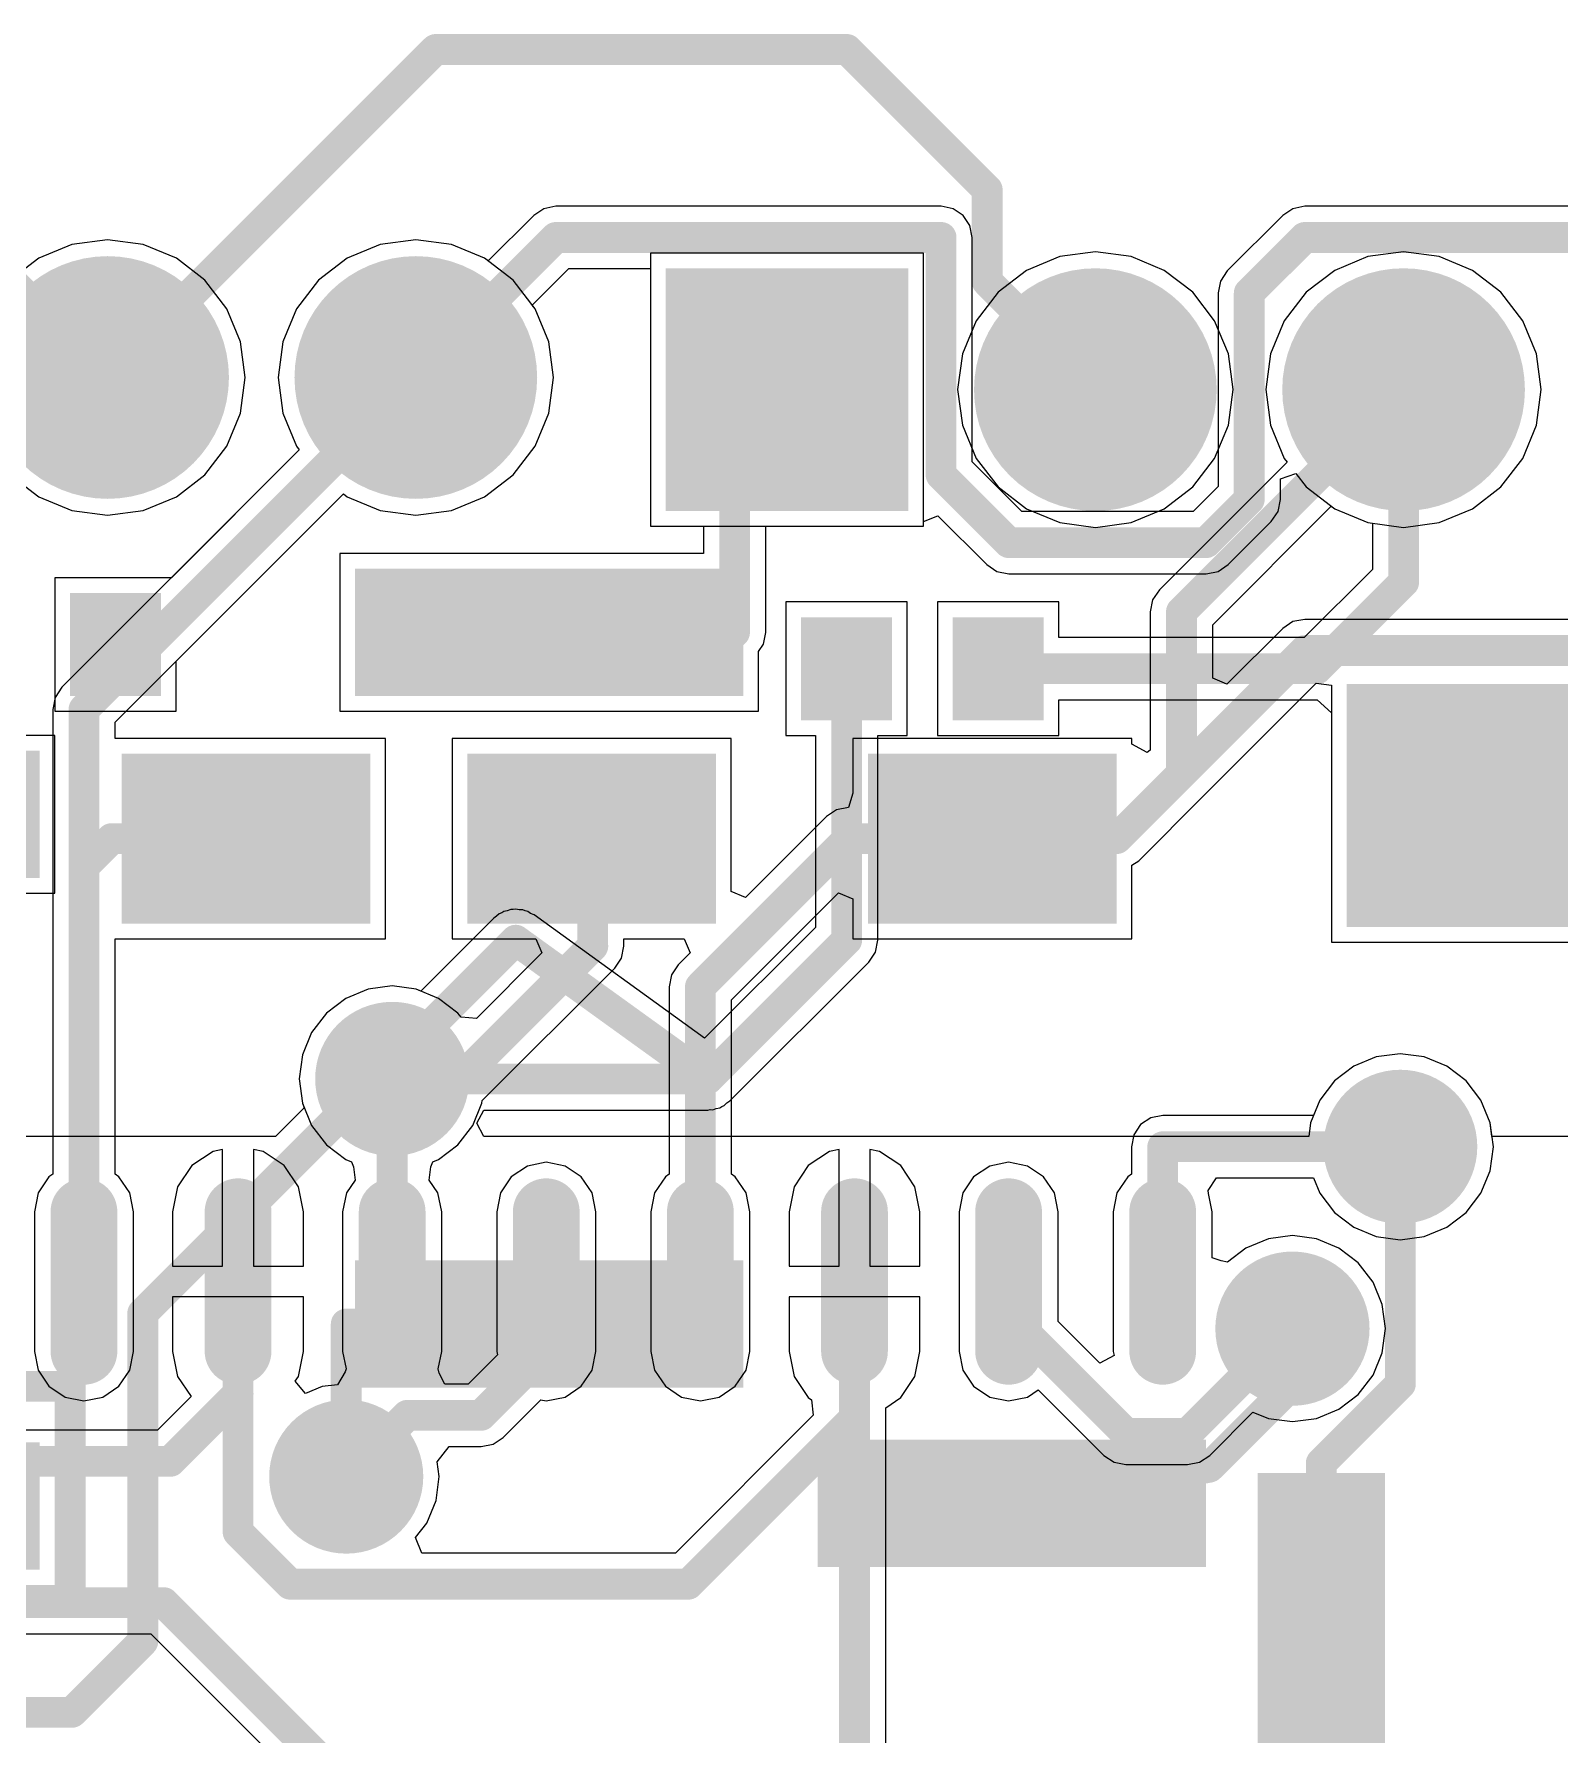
# Model space of a CAD drawing. Header units: millimetres. Extents: x 60.7 to 156.1, y 68.6 to 164.1.
# Drawn here: x 111.04 to 123.62, y 140.57 to 154.58 of the extents above; entities that cross this region are included whole.
import ezdxf

# ---------------------------------------------------------------- set-up
doc = ezdxf.new("R2010")
doc.units = ezdxf.units.MM
for name, color, linetype in [('BottomLayer', 5, 'Continuous'), ('PadHoleLayer', 156, 'Continuous'), ('TopLayer', 1, 'Continuous'), ('ViaHoleLayer', 16, 'Continuous')]:
    doc.layers.add(name, color=color, linetype=linetype)

# ---------------------------------------------------------------- blocks, each defined once
blk = doc.blocks.new('SOIC28_3')
at = {"layer": 'TopLayer', "const_width": 0.55}
for points in [[(-5.225, 8.255), (-4.075, 8.255)], [(4.075, 8.255), (5.225, 8.255)], [(-5.225, 6.985), (-4.075, 6.985)], [(4.075, 6.985), (5.225, 6.985)], [(-5.225, 5.715), (-4.075, 5.715)], [(4.075, 5.715), (5.225, 5.715)], [(-5.225, 4.445), (-4.075, 4.445)], [(4.075, 4.445), (5.225, 4.445)], [(-5.225, 3.175), (-4.075, 3.175)], [(4.075, 3.175), (5.225, 3.175)], [(-5.225, 1.905), (-4.075, 1.905)], [(4.075, 1.905), (5.225, 1.905)], [(-5.225, 0.635), (-4.075, 0.635)], [(4.075, 0.635), (5.225, 0.635)], [(-5.225, -0.635), (-4.075, -0.635)], [(4.075, -0.635), (5.225, -0.635)], [(-5.225, -1.905), (-4.075, -1.905)], [(4.075, -1.905), (5.225, -1.905)], [(-5.225, -3.175), (-4.075, -3.175)], [(4.075, -3.175), (5.225, -3.175)], [(-5.225, -4.445), (-4.075, -4.445)], [(4.075, -4.445), (5.225, -4.445)], [(-5.225, -5.715), (-4.075, -5.715)], [(4.075, -5.715), (5.225, -5.715)], [(-5.225, -6.985), (-4.075, -6.985)], [(4.075, -6.985), (5.225, -6.985)], [(-5.225, -8.255), (-4.075, -8.255)], [(4.075, -8.255), (5.225, -8.255)]]:
    blk.add_lwpolyline(points, dxfattribs=at)
at = {"layer": 'TopLayer', "const_width": 0.275}
for points in [[(-5.362, 8.255, 1), (-5.087, 8.255, 1)], [(-4.212, 8.255, 1), (-3.937, 8.255, 1)], [(3.938, 8.255, 1), (4.213, 8.255, 1)], [(5.088, 8.255, 1), (5.363, 8.255, 1)], [(-5.362, 6.985, 1), (-5.087, 6.985, 1)], [(-4.212, 6.985, 1), (-3.937, 6.985, 1)], [(3.938, 6.985, 1), (4.213, 6.985, 1)], [(5.088, 6.985, 1), (5.363, 6.985, 1)], [(-5.362, 5.715, 1), (-5.087, 5.715, 1)], [(-4.212, 5.715, 1), (-3.937, 5.715, 1)], [(3.938, 5.715, 1), (4.213, 5.715, 1)], [(5.088, 5.715, 1), (5.363, 5.715, 1)], [(-5.362, 4.445, 1), (-5.087, 4.445, 1)], [(-4.212, 4.445, 1), (-3.937, 4.445, 1)], [(3.938, 4.445, 1), (4.213, 4.445, 1)], [(5.088, 4.445, 1), (5.363, 4.445, 1)], [(-5.362, 3.175, 1), (-5.087, 3.175, 1)], [(-4.212, 3.175, 1), (-3.937, 3.175, 1)], [(3.938, 3.175, 1), (4.213, 3.175, 1)], [(5.088, 3.175, 1), (5.363, 3.175, 1)], [(-5.362, 1.905, 1), (-5.087, 1.905, 1)], [(-4.212, 1.905, 1), (-3.937, 1.905, 1)], [(3.938, 1.905, 1), (4.213, 1.905, 1)], [(5.088, 1.905, 1), (5.363, 1.905, 1)], [(-5.362, 0.635, 1), (-5.087, 0.635, 1)], [(-4.212, 0.635, 1), (-3.937, 0.635, 1)], [(3.938, 0.635, 1), (4.213, 0.635, 1)], [(5.088, 0.635, 1), (5.363, 0.635, 1)], [(-5.362, -0.635, 1), (-5.087, -0.635, 1)], [(-4.212, -0.635, 1), (-3.937, -0.635, 1)], [(3.938, -0.635, 1), (4.213, -0.635, 1)], [(5.088, -0.635, 1), (5.363, -0.635, 1)], [(-5.362, -1.905, 1), (-5.087, -1.905, 1)], [(-4.212, -1.905, 1), (-3.937, -1.905, 1)], [(3.938, -1.905, 1), (4.213, -1.905, 1)], [(5.088, -1.905, 1), (5.363, -1.905, 1)], [(-5.362, -3.175, 1), (-5.087, -3.175, 1)], [(-4.212, -3.175, 1), (-3.937, -3.175, 1)], [(3.938, -3.175, 1), (4.213, -3.175, 1)], [(5.088, -3.175, 1), (5.363, -3.175, 1)], [(-5.362, -4.445, 1), (-5.087, -4.445, 1)], [(-4.212, -4.445, 1), (-3.937, -4.445, 1)], [(3.938, -4.445, 1), (4.213, -4.445, 1)], [(5.088, -4.445, 1), (5.363, -4.445, 1)], [(-5.362, -5.715, 1), (-5.087, -5.715, 1)], [(-4.212, -5.715, 1), (-3.937, -5.715, 1)], [(3.938, -5.715, 1), (4.213, -5.715, 1)], [(5.088, -5.715, 1), (5.363, -5.715, 1)], [(-5.362, -6.985, 1), (-5.087, -6.985, 1)], [(-4.212, -6.985, 1), (-3.937, -6.985, 1)], [(3.938, -6.985, 1), (4.213, -6.985, 1)], [(5.088, -6.985, 1), (5.363, -6.985, 1)], [(-5.362, -8.255, 1), (-5.087, -8.255, 1)], [(-4.212, -8.255, 1), (-3.937, -8.255, 1)], [(3.938, -8.255, 1), (4.213, -8.255, 1)], [(5.088, -8.255, 1), (5.363, -8.255, 1)]]:
    blk.add_lwpolyline(points, format="xyb", close=True, dxfattribs=at)
blk = doc.blocks.new('RES2512_B_20')
at = {"layer": 'BottomLayer'}
for points in [[(-3.375, 1.6), (-3.375, -1.6), (-2.325, 1.6), (-2.325, -1.6)], [(2.325, 1.6), (2.325, -1.6), (3.375, 1.6), (3.375, -1.6)]]:
    blk.add_solid(points, dxfattribs=at)
blk = doc.blocks.new('RES2512_B_21')
at = {"layer": 'BottomLayer'}
for points in [[(-3.375, 1.6), (-3.375, -1.6), (-2.325, 1.6), (-2.325, -1.6)], [(2.325, 1.6), (2.325, -1.6), (3.375, 1.6), (3.375, -1.6)]]:
    blk.add_solid(points, dxfattribs=at)
blk = doc.blocks.new('RES2512_B_23')
at = {"layer": 'BottomLayer'}
for points in [[(-3.375, 1.6), (-3.375, -1.6), (-2.325, 1.6), (-2.325, -1.6)], [(2.325, 1.6), (2.325, -1.6), (3.375, 1.6), (3.375, -1.6)]]:
    blk.add_solid(points, dxfattribs=at)
blk = doc.blocks.new('RES2512_B_24')
at = {"layer": 'BottomLayer'}
for points in [[(-3.375, 1.6), (-3.375, -1.6), (-2.325, 1.6), (-2.325, -1.6)], [(2.325, 1.6), (2.325, -1.6), (3.375, 1.6), (3.375, -1.6)]]:
    blk.add_solid(points, dxfattribs=at)
blk = doc.blocks.new('TO_220_35')
at = {"layer": 'BottomLayer', "const_width": 1}
for points in [[(-0.5, 0, 1), (0.5, 0, 1)], [(2.04, 0, 1), (3.04, 0, 1)]]:
    blk.add_lwpolyline(points, format="xyb", close=True, dxfattribs=at)
at = {"layer": 'BottomLayer'}
blk.add_solid([(-3.54, -1), (-1.54, -1), (-3.54, 1), (-1.54, 1)], dxfattribs=at)
at = {"layer": 'PadHoleLayer', "const_width": 0.75}
for points in [[(-2.915, 0, 1), (-2.165, 0, 1)], [(-0.375, 0, 1), (0.375, 0, 1)], [(2.165, 0, 1), (2.915, 0, 1)]]:
    blk.add_lwpolyline(points, format="xyb", close=True, dxfattribs=at)
at = {"layer": 'TopLayer', "const_width": 1}
for points in [[(-0.5, 0, 1), (0.5, 0, 1)], [(2.04, 0, 1), (3.04, 0, 1)]]:
    blk.add_lwpolyline(points, format="xyb", close=True, dxfattribs=at)
at = {"layer": 'TopLayer'}
blk.add_solid([(-3.54, -1), (-1.54, -1), (-3.54, 1), (-1.54, 1)], dxfattribs=at)
blk = doc.blocks.new('TO_220_36')
at = {"layer": 'BottomLayer', "const_width": 1}
for points in [[(-0.5, 0, 1), (0.5, 0, 1)], [(2.04, 0, 1), (3.04, 0, 1)]]:
    blk.add_lwpolyline(points, format="xyb", close=True, dxfattribs=at)
at = {"layer": 'BottomLayer'}
blk.add_solid([(-3.54, -1), (-1.54, -1), (-3.54, 1), (-1.54, 1)], dxfattribs=at)
at = {"layer": 'PadHoleLayer', "const_width": 0.75}
for points in [[(-2.915, 0, 1), (-2.165, 0, 1)], [(-0.375, 0, 1), (0.375, 0, 1)], [(2.165, 0, 1), (2.915, 0, 1)]]:
    blk.add_lwpolyline(points, format="xyb", close=True, dxfattribs=at)
at = {"layer": 'TopLayer', "const_width": 1}
for points in [[(-0.5, 0, 1), (0.5, 0, 1)], [(2.04, 0, 1), (3.04, 0, 1)]]:
    blk.add_lwpolyline(points, format="xyb", close=True, dxfattribs=at)
at = {"layer": 'TopLayer'}
blk.add_solid([(-3.54, -1), (-1.54, -1), (-3.54, 1), (-1.54, 1)], dxfattribs=at)
blk = doc.blocks.new('TO_220_37')
at = {"layer": 'BottomLayer', "const_width": 1}
for points in [[(-0.5, 0, 1), (0.5, 0, 1)], [(2.04, 0, 1), (3.04, 0, 1)]]:
    blk.add_lwpolyline(points, format="xyb", close=True, dxfattribs=at)
at = {"layer": 'BottomLayer'}
blk.add_solid([(-3.54, -1), (-1.54, -1), (-3.54, 1), (-1.54, 1)], dxfattribs=at)
at = {"layer": 'PadHoleLayer', "const_width": 0.75}
for points in [[(-2.915, 0, 1), (-2.165, 0, 1)], [(-0.375, 0, 1), (0.375, 0, 1)], [(2.165, 0, 1), (2.915, 0, 1)]]:
    blk.add_lwpolyline(points, format="xyb", close=True, dxfattribs=at)
at = {"layer": 'TopLayer', "const_width": 1}
for points in [[(-0.5, 0, 1), (0.5, 0, 1)], [(2.04, 0, 1), (3.04, 0, 1)]]:
    blk.add_lwpolyline(points, format="xyb", close=True, dxfattribs=at)
at = {"layer": 'TopLayer'}
blk.add_solid([(-3.54, -1), (-1.54, -1), (-3.54, 1), (-1.54, 1)], dxfattribs=at)
blk = doc.blocks.new('CAP0603_B_65')
at = {"layer": 'BottomLayer'}
for points in [[(-1, 0.425), (-1, -0.425), (-0.25, 0.425), (-0.25, -0.425)], [(0.25, 0.425), (0.25, -0.425), (1, 0.425), (1, -0.425)]]:
    blk.add_solid(points, dxfattribs=at)
blk = doc.blocks.new('CAP0603_B_66')
at = {"layer": 'BottomLayer'}
for points in [[(-1, 0.425), (-1, -0.425), (-0.25, 0.425), (-0.25, -0.425)], [(0.25, 0.425), (0.25, -0.425), (1, 0.425), (1, -0.425)]]:
    blk.add_solid(points, dxfattribs=at)
blk = doc.blocks.new('CAPD4_68')
at = {"layer": 'TopLayer'}
for points in [[(-0.625, -0.7), (-0.625, 0.7), (-2.675, -0.7), (-2.675, 0.7)], [(2.675, -0.7), (2.675, 0.7), (0.625, -0.7), (0.625, 0.7)]]:
    blk.add_solid(points, dxfattribs=at)
blk = doc.blocks.new('CAPD4_69')
at = {"layer": 'TopLayer'}
for points in [[(-0.625, -0.7), (-0.625, 0.7), (-2.675, -0.7), (-2.675, 0.7)], [(2.675, -0.7), (2.675, 0.7), (0.625, -0.7), (0.625, 0.7)]]:
    blk.add_solid(points, dxfattribs=at)

msp = doc.modelspace()

# ---------------------------------------------------------------- linework, layer by layer
at = {"layer": 'BottomLayer'}
for p, q in [((115.16, 153.09), (114.785, 152.714)), ((115.244, 153.145), (115.16, 153.09)), ((115.16, 153.09), (115.16, 153.09)), ((115.342, 153.165), (115.244, 153.145)), ((118.516, 153.165), (115.342, 153.165)), ((115.342, 153.165), (115.342, 153.165)), ((118.615, 153.145), (118.516, 153.165)), ((118.698, 153.09), (118.615, 153.145)), ((118.754, 153.006), (118.698, 153.09)), ((121.332, 153.09), (120.875, 152.632)), ((121.415, 153.145), (121.332, 153.09)), ((121.332, 153.09), (121.332, 153.09)), ((121.514, 153.165), (121.415, 153.145)), ((124.486, 153.165), (121.514, 153.165)), ((118.773, 152.908), (118.754, 153.006)), ((113.894, 152.85), (113.621, 152.737)), ((114.188, 152.889), (113.894, 152.85)), ((114.482, 152.85), (114.188, 152.889)), ((114.755, 152.737), (114.482, 152.85)), ((118.773, 151.059), (118.773, 152.908)), ((113.621, 152.737), (113.386, 152.556)), ((114.785, 152.714), (114.755, 152.737)), ((115.148, 152.351), (115.448, 152.651)), ((115.448, 152.651), (116.123, 152.651)), ((116.123, 152.651), (116.123, 150.529)), ((113.386, 152.556), (113.205, 152.321)), ((120.819, 152.549), (120.799, 152.451)), ((120.875, 152.632), (120.819, 152.549)), ((120.799, 152.451), (120.799, 150.855)), ((113.205, 152.321), (113.092, 152.048)), ((115.171, 152.321), (115.148, 152.351)), ((115.284, 152.048), (115.171, 152.321)), ((113.092, 152.048), (113.053, 151.754)), ((115.323, 151.754), (115.284, 152.048)), ((113.053, 151.754), (113.092, 151.46)), ((115.284, 151.46), (115.323, 151.754)), ((113.092, 151.46), (113.205, 151.187)), ((115.171, 151.187), (115.284, 151.46)), ((113.228, 151.157), (112.175, 150.104)), ((113.205, 151.187), (113.228, 151.157)), ((114.99, 150.952), (115.171, 151.187)), ((119.182, 150.65), (118.773, 151.059)), ((121.313, 150.92), (121.44, 150.963)), ((121.44, 150.963), (121.526, 150.852)), ((114.755, 150.771), (114.99, 150.952)), ((120.799, 150.855), (120.594, 150.65)), ((121.313, 150.749), (121.313, 150.92)), ((121.526, 150.852), (121.761, 150.671)), ((112.213, 149.416), (113.591, 150.794)), ((113.591, 150.794), (113.621, 150.771)), ((113.621, 150.771), (113.894, 150.658)), ((114.482, 150.658), (114.755, 150.771)), ((121.294, 150.651), (121.313, 150.749)), ((113.894, 150.658), (114.188, 150.619)), ((114.188, 150.619), (114.482, 150.658)), ((118.373, 150.566), (118.49, 150.615)), ((118.373, 150.529), (118.373, 150.566)), ((118.49, 150.615), (118.894, 150.212)), ((120.594, 150.65), (119.182, 150.65)), ((120.882, 150.212), (121.238, 150.567)), ((121.238, 150.567), (121.294, 150.651)), ((121.761, 150.671), (122.034, 150.558)), ((122.034, 150.558), (122.071, 150.553)), ((122.071, 150.553), (122.071, 150.173)), ((116.123, 150.529), (116.558, 150.529)), ((116.558, 150.529), (116.558, 150.304)), ((117.072, 149.654), (117.072, 150.529)), ((117.072, 150.529), (118.373, 150.529)), ((116.558, 150.304), (113.563, 150.304)), ((113.563, 150.304), (113.563, 149.004)), ((118.894, 150.212), (118.977, 150.156)), ((118.977, 150.156), (119.075, 150.136)), ((119.075, 150.136), (120.701, 150.136)), ((120.701, 150.136), (120.799, 150.156)), ((120.799, 150.156), (120.882, 150.212)), ((122.071, 150.173), (121.509, 149.611)), ((112.175, 150.104), (111.213, 150.104)), ((111.213, 150.104), (111.213, 149.004)), ((118.238, 149.904), (117.238, 149.904)), ((117.238, 149.904), (117.238, 148.804)), ((118.238, 148.804), (118.238, 149.904)), ((119.488, 149.904), (118.488, 149.904)), ((118.488, 149.904), (118.488, 148.804)), ((119.488, 149.611), (119.488, 149.904)), ((117.052, 149.556), (117.072, 149.654)), ((121.509, 149.611), (119.488, 149.611)), ((117.013, 149.497), (117.052, 149.556)), ((117.013, 149.004), (117.013, 149.497)), ((112.213, 149.004), (112.213, 149.416)), ((111.213, 149.004), (112.213, 149.004)), ((113.563, 149.004), (117.013, 149.004)), ((119.488, 148.804), (119.488, 149.097)), ((119.488, 149.097), (121.615, 149.097)), ((121.615, 149.097), (121.735, 148.991)), ((121.735, 148.991), (121.735, 147.102)), ((111.213, 148.804), (109.745, 148.804)), ((111.213, 147.504), (111.213, 148.804)), ((117.238, 148.804), (117.481, 148.804)), ((117.481, 148.804), (117.481, 147.223)), ((117.995, 147.117), (117.995, 148.804)), ((117.995, 148.804), (118.238, 148.804)), ((118.488, 148.804), (119.488, 148.804)), ((107.763, 147.504), (111.213, 147.504)), ((114.876, 147.335), (114.854, 147.315)), ((114.896, 147.343), (114.876, 147.335)), ((114.913, 147.354), (114.896, 147.343)), ((114.942, 147.36), (114.913, 147.354)), ((114.97, 147.37), (114.942, 147.36)), ((114.991, 147.37), (114.97, 147.37)), ((115.011, 147.374), (114.991, 147.37)), ((115.041, 147.368), (115.011, 147.374)), ((115.07, 147.367), (115.041, 147.368)), ((115.089, 147.358), (115.07, 147.367)), ((115.11, 147.354), (115.089, 147.358)), ((115.134, 147.338), (115.11, 147.354)), ((115.162, 147.325), (115.134, 147.338)), ((116.568, 146.31), (115.162, 147.325)), ((114.83, 147.298), (114.229, 146.698)), ((114.854, 147.315), (114.83, 147.298)), ((117.481, 147.223), (116.568, 146.31)), ((117.975, 147.018), (117.995, 147.117)), ((121.735, 147.102), (123.622, 147.102)), ((116.777, 145.792), (117.92, 146.935)), ((117.92, 146.935), (117.975, 147.018)), ((113.61, 146.638), (113.451, 146.516)), ((113.795, 146.714), (113.61, 146.638)), ((113.993, 146.74), (113.795, 146.714)), ((114.191, 146.714), (113.993, 146.74)), ((114.229, 146.698), (114.191, 146.714)), ((113.451, 146.516), (113.329, 146.357)), ((113.329, 146.357), (113.253, 146.172)), ((113.253, 146.172), (113.226, 145.974)), ((121.918, 146.079), (121.759, 145.957)), ((122.103, 146.155), (121.918, 146.079)), ((122.301, 146.182), (122.103, 146.155)), ((122.499, 146.155), (122.301, 146.182)), ((122.684, 146.079), (122.499, 146.155)), ((122.843, 145.957), (122.684, 146.079)), ((113.226, 145.974), (113.253, 145.775)), ((121.759, 145.957), (121.637, 145.798)), ((122.965, 145.798), (122.843, 145.957)), ((113.253, 145.775), (113.268, 145.737)), ((116.73, 145.755), (116.752, 145.776)), ((116.752, 145.776), (116.777, 145.792)), ((121.637, 145.798), (121.561, 145.613)), ((123.041, 145.613), (122.965, 145.798)), ((113.268, 145.737), (113.031, 145.5)), ((114.69, 145.609), (114.748, 145.717)), ((114.748, 145.717), (116.595, 145.717)), ((116.595, 145.717), (116.615, 145.721)), ((116.615, 145.721), (116.636, 145.72)), ((116.636, 145.72), (116.664, 145.731)), ((116.664, 145.731), (116.693, 145.736)), ((116.693, 145.736), (116.711, 145.748)), ((116.711, 145.748), (116.73, 145.755)), ((113.031, 145.5), (107.674, 145.5)), ((114.748, 145.5), (114.69, 145.609)), ((121.546, 145.5), (114.748, 145.5)), ((121.561, 145.613), (121.546, 145.5)), ((123.056, 145.5), (123.041, 145.613)), ((125.058, 145.5), (123.056, 145.5))]:
    msp.add_line(p, q, dxfattribs=at)
at = {"layer": 'BottomLayer', "const_width": 0.254}
for points in [[(111.648, 151.754), (114.351, 154.457)], [(114.351, 154.457), (117.741, 154.457)], [(117.741, 154.457), (118.896, 153.302)], [(118.896, 152.546), (118.896, 153.302)], [(114.188, 151.754), (115.342, 152.908)], [(115.342, 152.908), (118.516, 152.908)], [(118.516, 150.952), (118.516, 152.908)], [(121.056, 152.451), (121.514, 152.908)], [(121.514, 152.908), (124.486, 152.908)], [(110.756, 152.646), (111.648, 151.754)], [(118.896, 152.546), (119.788, 151.654)], [(121.056, 150.749), (121.056, 152.451)], [(111.988, 149.554), (114.188, 151.754)], [(116.815, 149.654), (116.815, 151.654)], [(116.815, 151.654), (117.248, 151.654)], [(122.328, 150.067), (122.328, 151.654)], [(118.516, 150.952), (119.075, 150.393)], [(120.701, 150.393), (121.056, 150.749)], [(119.075, 150.393), (120.701, 150.393)], [(121.615, 149.354), (122.328, 150.067)], [(115.288, 149.654), (116.815, 149.654)], [(111.713, 149.554), (111.988, 149.554)], [(117.738, 147.117), (117.738, 149.354)], [(118.988, 149.354), (121.615, 149.354)], [(122.86, 148.227), (127.35, 143.737)], [(111.938, 144.043), (115.011, 147.117)], [(115.011, 147.117), (116.595, 145.974)], [(116.595, 145.974), (117.738, 147.117)], [(113.993, 145.974), (116.595, 145.974)], [(122.301, 143.459), (122.301, 145.415)], [(111.938, 141.338), (111.938, 144.043)], [(113.614, 142.697), (113.614, 143.954)], [(113.614, 143.954), (115.288, 143.954)], [(121.412, 143.459), (121.412, 143.916)], [(106.979, 143.44), (111.34, 143.44)], [(111.34, 141.677), (111.34, 143.44)], [(120.727, 142.774), (121.412, 143.459)], [(121.65, 142.808), (122.301, 143.459)], [(119.1, 142.477), (120.727, 142.774)], [(121.65, 141.127), (121.65, 142.808)], [(110.46, 141.677), (111.34, 141.677)], [(111.354, 140.754), (111.938, 141.338)], [(110.663, 140.754), (111.354, 140.754)]]:
    msp.add_lwpolyline(points, dxfattribs=at)
at = {"layer": 'BottomLayer'}
for points, const_width in [([(114.288, 154.457, 1), (114.415, 154.457, 1)], 0.127), ([(114.288, 154.457, 1), (114.415, 154.457, 1)], 0.127), ([(117.677, 154.457, 1), (117.804, 154.457, 1)], 0.127), ([(117.677, 154.457, 1), (117.804, 154.457, 1)], 0.127), ([(118.833, 153.302, 1), (118.96, 153.302, 1)], 0.127), ([(118.833, 153.302, 1), (118.96, 153.302, 1)], 0.127), ([(115.279, 152.908, 1), (115.406, 152.908, 1)], 0.127), ([(115.279, 152.908, 1), (115.406, 152.908, 1)], 0.127), ([(118.453, 152.908, 1), (118.58, 152.908, 1)], 0.127), ([(118.453, 152.908, 1), (118.58, 152.908, 1)], 0.127), ([(121.45, 152.908, 1), (121.577, 152.908, 1)], 0.127), ([(121.45, 152.908, 1), (121.577, 152.908, 1)], 0.127), ([(118.833, 152.546, 1), (118.96, 152.546, 1)], 0.127), ([(118.833, 152.546, 1), (118.96, 152.546, 1)], 0.127), ([(120.993, 152.451, 1), (121.12, 152.451, 1)], 0.127), ([(120.993, 152.451, 1), (121.12, 152.451, 1)], 0.127), ([(111.585, 151.754, 1), (111.712, 151.754, 1)], 0.127), ([(111.585, 151.754, 1), (111.712, 151.754, 1)], 0.127), ([(114.125, 151.754, 1), (114.252, 151.754, 1)], 0.127), ([(114.125, 151.754, 1), (114.252, 151.754, 1)], 0.127), ([(116.751, 151.654, 1), (116.878, 151.654, 1)], 0.127), ([(116.751, 151.654, 1), (116.878, 151.654, 1)], 0.127), ([(117.185, 151.654, 1), (117.312, 151.654, 1)], 0.127), ([(119.725, 151.654, 1), (119.852, 151.654, 1)], 0.127), ([(122.265, 151.654, 1), (122.392, 151.654, 1)], 0.127), ([(118.453, 150.952, 1), (118.58, 150.952, 1)], 0.127), ([(118.453, 150.952, 1), (118.58, 150.952, 1)], 0.127), ([(120.993, 150.749, 1), (121.12, 150.749, 1)], 0.127), ([(120.993, 150.749, 1), (121.12, 150.749, 1)], 0.127), ([(119.012, 150.393, 1), (119.139, 150.393, 1)], 0.127), ([(119.012, 150.393, 1), (119.139, 150.393, 1)], 0.127), ([(120.637, 150.393, 1), (120.764, 150.393, 1)], 0.127), ([(120.637, 150.393, 1), (120.764, 150.393, 1)], 0.127), ([(122.265, 150.067, 1), (122.392, 150.067, 1)], 0.127), ([(122.265, 150.067, 1), (122.392, 150.067, 1)], 0.127), ([(115.225, 149.654, 1), (115.352, 149.654, 1)], 0.127), ([(116.751, 149.654, 1), (116.878, 149.654, 1)], 0.127), ([(116.751, 149.654, 1), (116.878, 149.654, 1)], 0.127), ([(111.65, 149.554, 1), (111.777, 149.554, 1)], 0.127), ([(111.925, 149.554, 1), (112.052, 149.554, 1)], 0.127), ([(111.925, 149.554, 1), (112.052, 149.554, 1)], 0.127), ([(117.675, 149.354, 1), (117.802, 149.354, 1)], 0.127), ([(118.925, 149.354, 1), (119.052, 149.354, 1)], 0.127), ([(121.552, 149.354, 1), (121.679, 149.354, 1)], 0.127), ([(121.552, 149.354, 1), (121.679, 149.354, 1)], 0.127), ([(122.797, 148.227, 1), (122.924, 148.227, 1)], 0.127), ([(114.948, 147.117, 1), (115.075, 147.117, 1)], 0.127), ([(114.948, 147.117, 1), (115.075, 147.117, 1)], 0.127), ([(117.675, 147.117, 1), (117.802, 147.117, 1)], 0.127), ([(117.675, 147.117, 1), (117.802, 147.117, 1)], 0.127), ([(113.676, 145.974, 1), (114.311, 145.974, 1)], 0.635), ([(113.93, 145.974, 1), (114.057, 145.974, 1)], 0.127), ([(116.532, 145.974, 1), (116.659, 145.974, 1)], 0.127), ([(116.532, 145.974, 1), (116.659, 145.974, 1)], 0.127), ([(116.532, 145.974, 1), (116.659, 145.974, 1)], 0.127), ([(121.984, 145.415, 1), (122.618, 145.415, 1)], 0.635), ([(122.237, 145.415, 1), (122.365, 145.415, 1)], 0.127), ([(121.094, 143.916, 1), (121.73, 143.916, 1)], 0.635), ([(111.874, 144.043, 1), (112.001, 144.043, 1)], 0.127), ([(111.874, 144.043, 1), (112.001, 144.043, 1)], 0.127), ([(113.551, 143.954, 1), (113.678, 143.954, 1)], 0.127), ([(113.551, 143.954, 1), (113.678, 143.954, 1)], 0.127), ([(115.225, 143.954, 1), (115.352, 143.954, 1)], 0.127), ([(121.349, 143.916, 1), (121.475, 143.916, 1)], 0.127), ([(111.277, 143.44, 1), (111.404, 143.44, 1)], 0.127), ([(111.277, 143.44, 1), (111.404, 143.44, 1)], 0.127), ([(121.349, 143.459, 1), (121.475, 143.459, 1)], 0.127), ([(121.349, 143.459, 1), (121.475, 143.459, 1)], 0.127), ([(122.237, 143.459, 1), (122.365, 143.459, 1)], 0.127), ([(122.237, 143.459, 1), (122.365, 143.459, 1)], 0.127), ([(113.297, 142.697, 1), (113.932, 142.697, 1)], 0.635), ([(120.663, 142.774, 1), (120.79, 142.774, 1)], 0.127), ([(120.663, 142.774, 1), (120.79, 142.774, 1)], 0.127), ([(121.586, 142.808, 1), (121.713, 142.808, 1)], 0.127), ([(121.586, 142.808, 1), (121.713, 142.808, 1)], 0.127), ([(113.551, 142.697, 1), (113.678, 142.697, 1)], 0.127), ([(119.037, 142.477, 1), (119.164, 142.477, 1)], 0.127), ([(111.277, 141.677, 1), (111.404, 141.677, 1)], 0.127), ([(111.277, 141.677, 1), (111.404, 141.677, 1)], 0.127), ([(111.874, 141.338, 1), (112.001, 141.338, 1)], 0.127), ([(111.874, 141.338, 1), (112.001, 141.338, 1)], 0.127), ([(121.586, 141.127, 1), (121.713, 141.127, 1)], 0.127), ([(111.29, 140.754, 1), (111.417, 140.754, 1)], 0.127), ([(111.29, 140.754, 1), (111.417, 140.754, 1)], 0.127)]:
    msp.add_lwpolyline(points, format="xyb", close=True, dxfattribs=dict(at, const_width=const_width))
at = {"layer": 'TopLayer'}
for p, q in [((111.354, 152.85), (111.081, 152.737)), ((111.648, 152.889), (111.354, 152.85)), ((111.942, 152.85), (111.648, 152.889)), ((112.215, 152.737), (111.942, 152.85)), ((113.894, 152.85), (113.621, 152.737)), ((114.188, 152.889), (113.894, 152.85)), ((114.482, 152.85), (114.188, 152.889)), ((114.755, 152.737), (114.482, 152.85)), ((119.788, 152.789), (119.494, 152.75)), ((120.082, 152.75), (119.788, 152.789)), ((122.328, 152.789), (122.034, 152.75)), ((122.622, 152.75), (122.328, 152.789)), ((111.081, 152.737), (110.846, 152.556)), ((112.45, 152.556), (112.215, 152.737)), ((113.621, 152.737), (113.386, 152.556)), ((114.99, 152.556), (114.755, 152.737)), ((118.373, 152.779), (116.123, 152.779)), ((116.123, 152.779), (116.123, 150.529)), ((118.373, 150.529), (118.373, 152.779)), ((119.494, 152.75), (119.221, 152.637)), ((120.355, 152.637), (120.082, 152.75)), ((122.034, 152.75), (121.761, 152.637)), ((122.895, 152.637), (122.622, 152.75)), ((112.631, 152.321), (112.45, 152.556)), ((113.386, 152.556), (113.205, 152.321)), ((115.171, 152.321), (114.99, 152.556)), ((119.221, 152.637), (118.986, 152.456)), ((120.59, 152.456), (120.355, 152.637)), ((121.761, 152.637), (121.526, 152.456)), ((123.13, 152.456), (122.895, 152.637)), ((118.986, 152.456), (118.805, 152.221)), ((120.771, 152.221), (120.59, 152.456)), ((121.526, 152.456), (121.345, 152.221)), ((123.311, 152.221), (123.13, 152.456)), ((112.744, 152.048), (112.631, 152.321)), ((113.205, 152.321), (113.092, 152.048)), ((115.284, 152.048), (115.171, 152.321)), ((118.805, 152.221), (118.692, 151.948)), ((120.884, 151.948), (120.771, 152.221)), ((121.345, 152.221), (121.232, 151.948)), ((123.424, 151.948), (123.311, 152.221)), ((112.783, 151.754), (112.744, 152.048)), ((113.092, 152.048), (113.053, 151.754)), ((115.323, 151.754), (115.284, 152.048)), ((118.692, 151.948), (118.653, 151.654)), ((120.923, 151.654), (120.884, 151.948)), ((121.232, 151.948), (121.193, 151.654)), ((123.463, 151.654), (123.424, 151.948)), ((112.744, 151.46), (112.783, 151.754)), ((113.053, 151.754), (113.092, 151.46)), ((115.284, 151.46), (115.323, 151.754)), ((118.653, 151.654), (118.692, 151.36)), ((120.884, 151.36), (120.923, 151.654)), ((121.193, 151.654), (121.232, 151.36)), ((123.424, 151.36), (123.463, 151.654)), ((112.631, 151.187), (112.744, 151.46)), ((113.092, 151.46), (113.205, 151.187)), ((115.171, 151.187), (115.284, 151.46)), ((118.692, 151.36), (118.805, 151.087)), ((120.771, 151.087), (120.884, 151.36)), ((121.232, 151.36), (121.345, 151.087)), ((123.311, 151.087), (123.424, 151.36)), ((113.228, 151.157), (111.271, 149.201)), ((112.45, 150.952), (112.631, 151.187)), ((113.205, 151.187), (113.228, 151.157)), ((114.99, 150.952), (115.171, 151.187)), ((118.805, 151.087), (118.986, 150.852)), ((121.368, 151.057), (120.316, 150.005)), ((120.59, 150.852), (120.771, 151.087)), ((121.345, 151.087), (121.368, 151.057)), ((123.13, 150.852), (123.311, 151.087)), ((110.846, 150.952), (111.081, 150.771)), ((112.215, 150.771), (112.45, 150.952)), ((114.755, 150.771), (114.99, 150.952)), ((118.986, 150.852), (119.221, 150.671)), ((120.355, 150.671), (120.59, 150.852)), ((122.895, 150.671), (123.13, 150.852)), ((111.081, 150.771), (111.354, 150.658)), ((111.71, 148.913), (113.591, 150.794)), ((111.942, 150.658), (112.215, 150.771)), ((113.591, 150.794), (113.621, 150.771)), ((113.621, 150.771), (113.894, 150.658)), ((114.482, 150.658), (114.755, 150.771)), ((120.755, 149.717), (121.731, 150.694)), ((121.731, 150.694), (121.761, 150.671)), ((111.354, 150.658), (111.648, 150.619)), ((111.648, 150.619), (111.942, 150.658)), ((113.894, 150.658), (114.188, 150.619)), ((114.188, 150.619), (114.482, 150.658)), ((119.221, 150.671), (119.494, 150.558)), ((119.494, 150.558), (119.788, 150.519)), ((119.788, 150.519), (120.082, 150.558)), ((120.082, 150.558), (120.355, 150.671)), ((121.761, 150.671), (122.034, 150.558)), ((122.034, 150.558), (122.328, 150.519)), ((122.328, 150.519), (122.622, 150.558)), ((122.622, 150.558), (122.895, 150.671)), ((116.123, 150.529), (118.373, 150.529)), ((120.316, 150.005), (120.26, 149.922)), ((120.26, 149.922), (120.241, 149.824)), ((120.241, 149.824), (120.241, 148.682)), ((120.755, 149.275), (120.755, 149.717)), ((121.415, 149.742), (121.332, 149.686)), ((121.514, 149.761), (121.415, 149.742)), ((129.21, 149.761), (121.514, 149.761)), ((121.332, 149.686), (120.872, 149.226)), ((111.271, 149.201), (111.216, 149.117)), ((120.679, 148.307), (121.608, 149.235)), ((120.872, 149.226), (120.755, 149.275)), ((121.608, 149.235), (121.735, 149.218)), ((121.735, 149.218), (121.735, 147.102)), ((111.216, 149.117), (111.196, 149.019)), ((111.196, 149.019), (111.196, 147.726)), ((111.71, 148.779), (111.71, 148.913)), ((113.938, 148.779), (111.71, 148.779)), ((113.938, 147.129), (113.938, 148.779)), ((116.788, 148.779), (114.488, 148.779)), ((114.488, 148.779), (114.488, 147.129)), ((116.788, 147.518), (116.788, 148.779)), ((120.088, 148.779), (117.788, 148.779)), ((117.788, 148.779), (117.788, 148.329)), ((120.088, 148.733), (120.088, 148.779)), ((120.215, 148.665), (120.088, 148.733)), ((120.241, 148.682), (120.215, 148.665)), ((117.788, 148.329), (117.753, 148.211)), ((120.145, 147.772), (120.679, 148.307)), ((117.655, 148.191), (117.572, 148.136)), ((117.753, 148.211), (117.655, 148.191)), ((117.572, 148.136), (116.905, 147.469)), ((120.088, 147.734), (120.145, 147.772)), ((111.196, 147.726), (111.196, 145.188)), ((120.088, 147.129), (120.088, 147.734)), ((116.905, 147.469), (116.788, 147.518)), ((116.79, 146.627), (117.671, 147.508)), ((117.671, 147.508), (117.788, 147.459)), ((117.788, 147.459), (117.788, 147.129)), ((111.71, 145.188), (111.71, 147.129)), ((111.71, 147.129), (113.938, 147.129)), ((114.488, 147.129), (115.178, 147.129)), ((115.178, 147.129), (115.226, 147.012)), ((115.884, 146.97), (115.903, 147.068)), ((115.903, 147.068), (115.903, 147.129)), ((115.903, 147.129), (116.399, 147.129)), ((116.399, 147.129), (116.448, 147.012)), ((117.788, 147.129), (120.088, 147.129)), ((121.735, 147.102), (123.985, 147.102)), ((115.226, 147.012), (114.688, 146.473)), ((115.828, 146.887), (115.884, 146.97)), ((116.351, 146.915), (116.296, 146.832)), ((116.448, 147.012), (116.351, 146.915)), ((114.736, 145.795), (115.828, 146.887)), ((116.296, 146.832), (116.276, 146.734)), ((113.61, 146.638), (113.451, 146.516)), ((113.795, 146.714), (113.61, 146.638)), ((113.993, 146.74), (113.795, 146.714)), ((114.191, 146.714), (113.993, 146.74)), ((114.376, 146.638), (114.191, 146.714)), ((114.535, 146.516), (114.376, 146.638)), ((116.276, 146.734), (116.276, 145.188)), ((116.79, 145.188), (116.79, 146.627)), ((113.451, 146.516), (113.329, 146.357)), ((114.561, 146.482), (114.535, 146.516)), ((114.688, 146.473), (114.561, 146.482)), ((113.329, 146.357), (113.253, 146.172)), ((113.253, 146.172), (113.226, 145.974)), ((121.918, 146.079), (121.759, 145.957)), ((122.103, 146.155), (121.918, 146.079)), ((122.301, 146.182), (122.103, 146.155)), ((122.499, 146.155), (122.301, 146.182)), ((122.684, 146.079), (122.499, 146.155)), ((122.843, 145.957), (122.684, 146.079)), ((113.226, 145.974), (113.253, 145.775)), ((121.759, 145.957), (121.637, 145.798)), ((122.965, 145.798), (122.843, 145.957)), ((113.253, 145.775), (113.329, 145.591)), ((114.657, 145.591), (114.733, 145.775)), ((114.733, 145.775), (114.736, 145.795)), ((121.637, 145.798), (121.585, 145.672)), ((123.041, 145.613), (122.965, 145.798)), ((120.245, 145.652), (120.161, 145.597)), ((120.343, 145.672), (120.245, 145.652)), ((121.585, 145.672), (120.343, 145.672)), ((113.329, 145.591), (113.451, 145.432)), ((114.535, 145.432), (114.657, 145.591)), ((120.106, 145.513), (120.086, 145.415)), ((120.161, 145.597), (120.106, 145.513)), ((123.068, 145.415), (123.041, 145.613)), ((112.517, 145.377), (112.342, 145.26)), ((112.596, 145.393), (112.517, 145.377)), ((112.596, 144.431), (112.596, 145.393)), ((112.929, 145.377), (112.85, 145.393)), ((112.85, 145.393), (112.85, 144.431)), ((113.104, 145.26), (112.929, 145.377)), ((113.451, 145.432), (113.61, 145.31)), ((114.376, 145.31), (114.535, 145.432)), ((117.597, 145.377), (117.422, 145.26)), ((117.676, 145.393), (117.597, 145.377)), ((117.676, 144.431), (117.676, 145.393)), ((118.009, 145.377), (117.93, 145.393)), ((117.93, 145.393), (117.93, 144.431)), ((118.184, 145.26), (118.009, 145.377)), ((120.086, 145.415), (120.086, 145.188)), ((123.041, 145.217), (123.068, 145.415)), ((112.342, 145.26), (112.225, 145.085)), ((113.221, 145.085), (113.104, 145.26)), ((113.61, 145.31), (113.659, 145.29)), ((113.659, 145.29), (113.674, 145.25)), ((113.674, 145.25), (113.687, 145.141)), ((114.299, 145.141), (114.312, 145.25)), ((114.312, 145.25), (114.327, 145.29)), ((114.327, 145.29), (114.376, 145.31)), ((115.107, 145.256), (114.975, 145.167)), ((115.263, 145.287), (115.107, 145.256)), ((115.419, 145.256), (115.263, 145.287)), ((115.551, 145.167), (115.419, 145.256)), ((117.422, 145.26), (117.305, 145.085)), ((118.301, 145.085), (118.184, 145.26)), ((118.917, 145.256), (118.785, 145.167)), ((119.073, 145.287), (118.917, 145.256)), ((119.229, 145.256), (119.073, 145.287)), ((119.361, 145.167), (119.229, 145.256)), ((122.965, 145.032), (123.041, 145.217)), ((111.165, 145.167), (111.076, 145.035)), ((111.196, 145.188), (111.165, 145.167)), ((111.741, 145.167), (111.71, 145.188)), ((111.83, 145.035), (111.741, 145.167)), ((112.225, 145.085), (112.184, 144.879)), ((113.262, 144.879), (113.221, 145.085)), ((113.687, 145.141), (113.616, 145.035)), ((114.37, 145.035), (114.299, 145.141)), ((114.975, 145.167), (114.886, 145.035)), ((115.64, 145.035), (115.551, 145.167)), ((116.245, 145.167), (116.156, 145.035)), ((116.276, 145.188), (116.245, 145.167)), ((116.821, 145.167), (116.79, 145.188)), ((116.91, 145.035), (116.821, 145.167)), ((117.305, 145.085), (117.264, 144.879)), ((118.342, 144.879), (118.301, 145.085)), ((118.785, 145.167), (118.696, 145.035)), ((119.45, 145.035), (119.361, 145.167)), ((120.055, 145.167), (119.966, 145.035)), ((120.086, 145.188), (120.055, 145.167)), ((120.717, 145.054), (120.787, 145.158)), ((120.787, 145.158), (121.585, 145.158)), ((121.585, 145.158), (121.637, 145.032)), ((111.076, 145.035), (111.045, 144.879)), ((111.861, 144.879), (111.83, 145.035)), ((113.616, 145.035), (113.585, 144.879)), ((114.401, 144.879), (114.37, 145.035)), ((114.886, 145.035), (114.855, 144.879)), ((115.671, 144.879), (115.64, 145.035)), ((116.156, 145.035), (116.125, 144.879)), ((116.941, 144.879), (116.91, 145.035)), ((118.696, 145.035), (118.665, 144.879)), ((119.481, 144.879), (119.45, 145.035)), ((119.966, 145.035), (119.935, 144.879)), ((120.721, 145.031), (120.717, 145.054)), ((120.751, 144.879), (120.721, 145.031)), ((121.637, 145.032), (121.759, 144.873)), ((122.843, 144.873), (122.965, 145.032)), ((111.045, 144.879), (111.045, 143.729)), ((111.861, 143.729), (111.861, 144.879)), ((112.184, 144.879), (112.184, 144.431)), ((113.262, 144.431), (113.262, 144.879)), ((113.585, 144.879), (113.585, 143.729)), ((114.401, 143.729), (114.401, 144.879)), ((114.855, 144.879), (114.855, 143.729)), ((115.671, 143.729), (115.671, 144.879)), ((116.125, 144.879), (116.125, 143.729)), ((116.941, 143.729), (116.941, 144.879)), ((117.264, 144.879), (117.264, 144.431)), ((118.342, 144.431), (118.342, 144.879)), ((118.665, 144.879), (118.665, 143.729)), ((119.481, 143.976), (119.481, 144.879)), ((119.935, 144.879), (119.935, 143.729)), ((120.751, 144.499), (120.751, 144.879)), ((121.759, 144.873), (121.918, 144.751)), ((122.684, 144.751), (122.843, 144.873)), ((121.214, 144.657), (121.029, 144.58)), ((121.412, 144.683), (121.214, 144.657)), ((121.61, 144.657), (121.412, 144.683)), ((121.795, 144.58), (121.61, 144.657)), ((121.918, 144.751), (122.103, 144.675)), ((122.103, 144.675), (122.301, 144.648)), ((122.301, 144.648), (122.499, 144.675)), ((122.499, 144.675), (122.684, 144.751)), ((121.029, 144.58), (120.878, 144.464)), ((121.954, 144.458), (121.795, 144.58)), ((112.184, 144.431), (112.596, 144.431)), ((112.85, 144.431), (113.262, 144.431)), ((117.264, 144.431), (117.676, 144.431)), ((117.93, 144.431), (118.342, 144.431)), ((120.825, 144.474), (120.751, 144.499)), ((120.878, 144.464), (120.825, 144.474)), ((122.076, 144.3), (121.954, 144.458)), ((122.152, 144.115), (122.076, 144.3)), ((112.723, 144.177), (112.184, 144.177)), ((112.184, 144.177), (112.184, 143.729)), ((113.262, 144.177), (112.723, 144.177)), ((113.262, 143.729), (113.262, 144.177)), ((117.803, 144.177), (117.264, 144.177)), ((117.264, 144.177), (117.264, 143.729)), ((118.342, 144.177), (117.803, 144.177)), ((118.342, 143.729), (118.342, 144.177)), ((122.179, 143.916), (122.152, 144.115)), ((119.825, 143.631), (119.481, 143.976)), ((122.152, 143.718), (122.179, 143.916)), ((111.045, 143.729), (111.076, 143.573)), ((111.83, 143.573), (111.861, 143.729)), ((112.184, 143.729), (112.225, 143.523)), ((113.221, 143.523), (113.262, 143.729)), ((113.585, 143.729), (113.614, 143.585)), ((114.372, 143.586), (114.401, 143.729)), ((114.861, 143.7), (114.62, 143.459)), ((114.855, 143.729), (114.861, 143.7)), ((115.64, 143.573), (115.671, 143.729)), ((116.125, 143.729), (116.156, 143.573)), ((116.91, 143.573), (116.941, 143.729)), ((117.264, 143.729), (117.305, 143.523)), ((118.301, 143.523), (118.342, 143.729)), ((118.665, 143.729), (118.696, 143.573)), ((119.942, 143.694), (119.825, 143.631)), ((119.935, 143.729), (119.942, 143.694)), ((122.076, 143.533), (122.152, 143.718)), ((111.076, 143.573), (111.165, 143.441)), ((111.741, 143.441), (111.83, 143.573)), ((113.607, 143.559), (113.543, 143.454)), ((113.614, 143.585), (113.607, 143.559)), ((114.38, 143.55), (114.372, 143.586)), ((114.428, 143.459), (114.38, 143.55)), ((115.551, 143.441), (115.64, 143.573)), ((116.156, 143.573), (116.245, 143.441)), ((116.821, 143.441), (116.91, 143.573)), ((118.696, 143.573), (118.785, 143.441)), ((121.954, 143.374), (122.076, 143.533)), ((111.165, 143.441), (111.297, 143.352)), ((111.609, 143.352), (111.741, 143.441)), ((112.225, 143.523), (112.336, 143.356)), ((113.195, 143.484), (113.221, 143.523)), ((113.28, 143.381), (113.195, 143.484)), ((113.416, 143.438), (113.28, 143.381)), ((113.543, 143.454), (113.416, 143.438)), ((114.62, 143.459), (114.428, 143.459)), ((115.419, 143.352), (115.551, 143.441)), ((116.245, 143.441), (116.377, 143.352)), ((116.689, 143.352), (116.821, 143.441)), ((117.305, 143.523), (117.422, 143.348)), ((118.184, 143.348), (118.301, 143.523)), ((118.785, 143.441), (118.917, 143.352)), ((119.229, 143.352), (119.318, 143.412)), ((119.318, 143.412), (119.859, 142.871)), ((111.297, 143.352), (111.453, 143.321)), ((111.453, 143.321), (111.609, 143.352)), ((112.336, 143.356), (112.06, 143.08)), ((114.908, 143.02), (115.218, 143.33)), ((115.218, 143.33), (115.263, 143.321)), ((115.263, 143.321), (115.419, 143.352)), ((116.377, 143.352), (116.533, 143.321)), ((116.533, 143.321), (116.689, 143.352)), ((117.422, 143.348), (117.45, 143.329)), ((117.45, 143.329), (117.462, 143.202)), ((118.06, 143.264), (118.184, 143.348)), ((118.06, 143.18), (118.06, 143.264)), ((118.917, 143.352), (119.073, 143.321)), ((119.073, 143.321), (119.229, 143.352)), ((121.61, 143.176), (121.795, 143.253)), ((121.795, 143.253), (121.954, 143.374)), ((117.462, 143.202), (116.327, 142.067)), ((118.06, 136.144), (118.06, 143.18)), ((120.73, 142.871), (121.087, 143.228)), ((121.087, 143.228), (121.214, 143.176)), ((121.214, 143.176), (121.412, 143.15)), ((121.412, 143.15), (121.61, 143.176)), ((112.06, 143.08), (110.338, 143.08)), ((114.825, 142.965), (114.908, 143.02)), ((114.365, 142.818), (114.462, 142.945)), ((114.462, 142.945), (114.726, 142.945)), ((114.726, 142.945), (114.825, 142.965)), ((119.859, 142.871), (119.942, 142.815)), ((120.647, 142.815), (120.73, 142.871)), ((114.355, 142.499), (114.381, 142.697)), ((114.381, 142.697), (114.365, 142.818)), ((119.942, 142.815), (120.04, 142.796)), ((120.04, 142.796), (120.548, 142.796)), ((120.548, 142.796), (120.647, 142.815)), ((114.278, 142.314), (114.355, 142.499)), ((114.186, 142.194), (114.278, 142.314)), ((114.238, 142.067), (114.186, 142.194)), ((116.327, 142.067), (114.238, 142.067)), ((90.549, 141.401), (112.005, 141.401)), ((112.005, 141.401), (115.006, 138.4))]:
    msp.add_line(p, q, dxfattribs=at)
at = {"layer": 'TopLayer', "const_width": 0.254}
for points in [[(111.453, 149.019), (114.188, 151.754)], [(120.498, 149.824), (122.328, 151.654)], [(120.498, 148.488), (120.498, 149.824)], [(120.498, 148.488), (121.514, 149.504)], [(121.514, 149.504), (129.21, 149.504)], [(111.453, 147.726), (111.453, 149.019)], [(119.963, 147.954), (120.498, 148.488)], [(111.453, 147.726), (111.681, 147.954)], [(111.681, 147.954), (112.788, 147.954)], [(115.638, 147.954), (115.646, 147.954)], [(115.646, 147.068), (115.646, 147.954)], [(116.533, 146.734), (117.753, 147.954)], [(117.753, 147.954), (118.938, 147.954)], [(118.938, 147.954), (119.963, 147.954)], [(111.453, 144.304), (111.453, 147.726)], [(113.993, 145.415), (115.646, 147.068)], [(116.533, 144.304), (116.533, 146.734)], [(113.993, 145.415), (113.993, 145.974)], [(113.993, 144.304), (113.993, 145.415)], [(120.343, 144.304), (120.343, 145.415)], [(120.343, 145.415), (122.301, 145.415)], [(112.723, 143.38), (112.723, 144.304)], [(115.263, 143.739), (115.263, 144.304)], [(117.803, 143.18), (117.803, 144.304)], [(119.073, 144.02), (119.073, 144.304)], [(119.073, 144.02), (120.04, 143.053)], [(120.548, 143.053), (121.412, 143.916)], [(114.726, 143.202), (115.263, 143.739)], [(112.166, 142.823), (112.723, 143.38)], [(112.723, 142.24), (112.723, 143.38)], [(113.614, 142.697), (114.119, 143.202)], [(114.119, 143.202), (114.726, 143.202)], [(116.433, 141.81), (117.803, 143.18)], [(117.803, 136.144), (117.803, 143.18)], [(120.04, 143.053), (120.548, 143.053)], [(108.256, 142.823), (112.166, 142.823)], [(112.723, 142.24), (113.153, 141.81)], [(113.153, 141.81), (116.433, 141.81)], [(90.549, 141.658), (112.111, 141.658)], [(112.111, 141.658), (115.263, 138.506)]]:
    msp.add_lwpolyline(points, dxfattribs=at)
at = {"layer": 'TopLayer'}
for points, const_width in [([(114.125, 151.754, 1), (114.252, 151.754, 1)], 0.127), ([(122.265, 151.654, 1), (122.392, 151.654, 1)], 0.127), ([(120.434, 149.824, 1), (120.561, 149.824, 1)], 0.127), ([(120.434, 149.824, 1), (120.561, 149.824, 1)], 0.127), ([(121.45, 149.504, 1), (121.577, 149.504, 1)], 0.127), ([(121.45, 149.504, 1), (121.577, 149.504, 1)], 0.127), ([(111.39, 149.019, 1), (111.517, 149.019, 1)], 0.127), ([(111.39, 149.019, 1), (111.517, 149.019, 1)], 0.127), ([(120.434, 148.488, 1), (120.561, 148.488, 1)], 0.127), ([(120.434, 148.488, 1), (120.561, 148.488, 1)], 0.127), ([(120.434, 148.488, 1), (120.561, 148.488, 1)], 0.127), ([(111.617, 147.954, 1), (111.744, 147.954, 1)], 0.127), ([(111.617, 147.954, 1), (111.744, 147.954, 1)], 0.127), ([(112.725, 147.954, 1), (112.852, 147.954, 1)], 0.127), ([(115.575, 147.954, 1), (115.702, 147.954, 1)], 0.127), ([(115.583, 147.954, 1), (115.71, 147.954, 1)], 0.127), ([(115.583, 147.954, 1), (115.71, 147.954, 1)], 0.127), ([(117.69, 147.954, 1), (117.817, 147.954, 1)], 0.127), ([(117.69, 147.954, 1), (117.817, 147.954, 1)], 0.127), ([(118.874, 147.954, 1), (119.001, 147.954, 1)], 0.127), ([(118.874, 147.954, 1), (119.001, 147.954, 1)], 0.127), ([(119.9, 147.954, 1), (120.027, 147.954, 1)], 0.127), ([(119.9, 147.954, 1), (120.027, 147.954, 1)], 0.127), ([(111.39, 147.726, 1), (111.517, 147.726, 1)], 0.127), ([(111.39, 147.726, 1), (111.517, 147.726, 1)], 0.127), ([(111.39, 147.726, 1), (111.517, 147.726, 1)], 0.127), ([(115.583, 147.068, 1), (115.71, 147.068, 1)], 0.127), ([(115.583, 147.068, 1), (115.71, 147.068, 1)], 0.127), ([(116.47, 146.734, 1), (116.597, 146.734, 1)], 0.127), ([(116.47, 146.734, 1), (116.597, 146.734, 1)], 0.127), ([(113.676, 145.974, 1), (114.311, 145.974, 1)], 0.635), ([(113.93, 145.974, 1), (114.057, 145.974, 1)], 0.127), ([(121.984, 145.415, 1), (122.618, 145.415, 1)], 0.635), ([(113.93, 145.415, 1), (114.057, 145.415, 1)], 0.127), ([(113.93, 145.415, 1), (114.057, 145.415, 1)], 0.127), ([(113.93, 145.415, 1), (114.057, 145.415, 1)], 0.127), ([(120.28, 145.415, 1), (120.407, 145.415, 1)], 0.127), ([(120.28, 145.415, 1), (120.407, 145.415, 1)], 0.127), ([(122.237, 145.415, 1), (122.365, 145.415, 1)], 0.127), ([(121.094, 143.916, 1), (121.73, 143.916, 1)], 0.635), ([(111.39, 144.304, 1), (111.517, 144.304, 1)], 0.127), ([(112.66, 144.304, 1), (112.787, 144.304, 1)], 0.127), ([(113.93, 144.304, 1), (114.057, 144.304, 1)], 0.127), ([(115.2, 144.304, 1), (115.327, 144.304, 1)], 0.127), ([(116.47, 144.304, 1), (116.597, 144.304, 1)], 0.127), ([(117.74, 144.304, 1), (117.867, 144.304, 1)], 0.127), ([(119.01, 144.304, 1), (119.137, 144.304, 1)], 0.127), ([(120.28, 144.304, 1), (120.407, 144.304, 1)], 0.127), ([(119.01, 144.02, 1), (119.137, 144.02, 1)], 0.127), ([(119.01, 144.02, 1), (119.137, 144.02, 1)], 0.127), ([(121.349, 143.916, 1), (121.475, 143.916, 1)], 0.127), ([(115.2, 143.739, 1), (115.327, 143.739, 1)], 0.127), ([(115.2, 143.739, 1), (115.327, 143.739, 1)], 0.127), ([(112.66, 143.38, 1), (112.787, 143.38, 1)], 0.127), ([(112.66, 143.38, 1), (112.787, 143.38, 1)], 0.127), ([(112.66, 143.38, 1), (112.787, 143.38, 1)], 0.127), ([(113.297, 142.697, 1), (113.932, 142.697, 1)], 0.635), ([(114.055, 143.202, 1), (114.182, 143.202, 1)], 0.127), ([(114.055, 143.202, 1), (114.182, 143.202, 1)], 0.127), ([(114.663, 143.202, 1), (114.79, 143.202, 1)], 0.127), ([(114.663, 143.202, 1), (114.79, 143.202, 1)], 0.127), ([(117.74, 143.18, 1), (117.867, 143.18, 1)], 0.127), ([(117.74, 143.18, 1), (117.867, 143.18, 1)], 0.127), ([(117.74, 143.18, 1), (117.867, 143.18, 1)], 0.127), ([(119.977, 143.053, 1), (120.104, 143.053, 1)], 0.127), ([(119.977, 143.053, 1), (120.104, 143.053, 1)], 0.127), ([(120.485, 143.053, 1), (120.612, 143.053, 1)], 0.127), ([(120.485, 143.053, 1), (120.612, 143.053, 1)], 0.127), ([(112.103, 142.823, 1), (112.23, 142.823, 1)], 0.127), ([(112.103, 142.823, 1), (112.23, 142.823, 1)], 0.127), ([(113.551, 142.697, 1), (113.678, 142.697, 1)], 0.127), ([(112.66, 142.24, 1), (112.787, 142.24, 1)], 0.127), ([(112.66, 142.24, 1), (112.787, 142.24, 1)], 0.127), ([(113.089, 141.81, 1), (113.216, 141.81, 1)], 0.127), ([(113.089, 141.81, 1), (113.216, 141.81, 1)], 0.127), ([(116.37, 141.81, 1), (116.497, 141.81, 1)], 0.127), ([(116.37, 141.81, 1), (116.497, 141.81, 1)], 0.127), ([(112.048, 141.658, 1), (112.175, 141.658, 1)], 0.127), ([(112.048, 141.658, 1), (112.175, 141.658, 1)], 0.127)]:
    msp.add_lwpolyline(points, format="xyb", close=True, dxfattribs=dict(at, const_width=const_width))
at = {"layer": 'ViaHoleLayer', "const_width": 0.356}
for points in [[(113.815, 145.974, 1), (114.171, 145.974, 1)], [(122.123, 145.415, 1), (122.479, 145.415, 1)], [(121.234, 143.916, 1), (121.59, 143.916, 1)], [(113.436, 142.697, 1), (113.792, 142.697, 1)]]:
    msp.add_lwpolyline(points, format="xyb", close=True, dxfattribs=at)

# ---------------------------------------------------------------- block references
for name, p, rotation in [('TO_220_35', (111.648, 151.754), 360), ('TO_220_37', (119.788, 151.654), 360), ('RES2512_B_23', (115.288, 146.804), 90), ('CAP0603_B_65', (111.088, 149.554), 360), ('CAP0603_B_66', (118.363, 149.354), 360), ('TO_220_36', (125.4, 148.227), 360), ('RES2512_B_24', (109.488, 145.304), 90), ('SOIC28_3', (112.088, 139.654), 90), ('RES2512_B_20', (119.1, 139.627), 270), ('RES2512_B_21', (124.5, 141.127), 360)]:
    msp.add_blockref(name, p, dxfattribs=dict(rotation=rotation))
for name, p in [('CAPD4_68', (111.138, 147.954)), ('CAPD4_69', (117.288, 147.954))]:
    msp.add_blockref(name, p)

doc.saveas('drawing.dxf')
